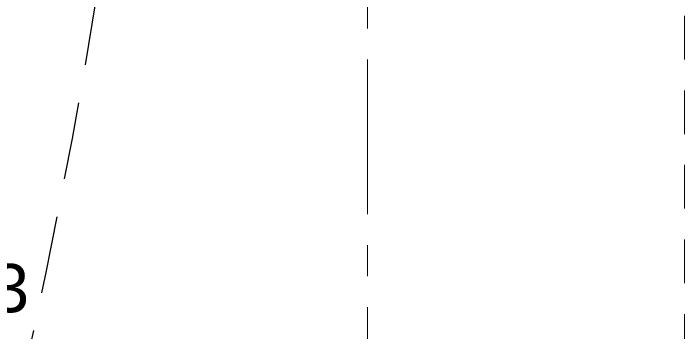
# Model space of a CAD drawing. Header units: inches. Extents: x -19 to 5698, y -728 to 92.
# Drawn here: x 233.901 to 236.07, y 31.728 to 32.76 of the extents above; entities that cross this region are included whole.
import ezdxf

# ---------------------------------------------------------------- set-up
doc = ezdxf.new("R2010")
doc.units = ezdxf.units.IN
doc.header["$MEASUREMENT"] = 0
for name, pattern in [('HIDDEN', [0.375, 0.25, -0.125]), ('Hidden Line', [0.195611, 0.141111, -0.0545]), ('Punto & Raya', [0.65, 0.5, -0.075, 0, -0.075])]:
    doc.linetypes.add(name, pattern=pattern)
doc.layers.add('00 conduct tomacorr', color=120, linetype='HIDDEN', lineweight=30)
doc.layers.add('00 IE LUZ EMERGENCIA', color=253, linetype='Continuous', lineweight=0)
doc.layers.add('08 _ STR _ EXT _ 09 Vigas', color=251, linetype='Continuous')
doc.layers.add('Marcador - Secciones', color=7, linetype='Continuous')
doc.styles.add('Annotative', font='arial.ttf')

msp = doc.modelspace()

# ---------------------------------------------------------------- linework, layer by layer
at = {"layer": '00 conduct tomacorr'}
msp.add_arc((214.0468, 36.0525, 0), 20.3822, 347.06762, 356.99698, dxfattribs=at)
at = {"layer": '08 _ STR _ EXT _ 09 Vigas', "color": 251, "linetype": 'Hidden Line', "lineweight": 13, "true_color": 0x636466}
msp.add_line((236.07, 30.2), (236.07, 39.4), dxfattribs=at)
at = {"layer": 'Marcador - Secciones', "color": 251, "linetype": 'Punto & Raya', "lineweight": 13, "true_color": 0x636466}
msp.add_line((235.0454, 46.2111), (235.0454, 0.9472), dxfattribs=at)

# ---------------------------------------------------------------- texts
at = {"layer": '00 IE LUZ EMERGENCIA', "style": 'Annotative'}
msp.add_attdef('3', (233.8299, 31.794), '', height=0.1562, dxfattribs=at)

doc.saveas('drawing.dxf')
